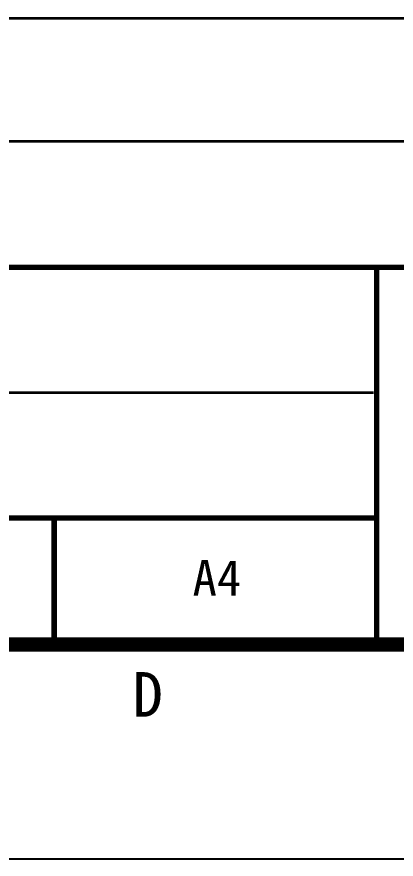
# Model space of a CAD drawing. Header units: millimetres. Extents: x 0 to 297, y 0 to 210.
# Drawn here: x 240.96 to 262.13, y 0 to 47.07 of the extents above; entities that cross this region are included whole.
import ezdxf

# ---------------------------------------------------------------- set-up
doc = ezdxf.new("R2010")
doc.units = ezdxf.units.MM
doc.header["$LTSCALE"] = 16.335
doc.layers.get('0').update_dxf_attribs({"linetype": 'CONTINUOUS'})

msp = doc.modelspace()

# ---------------------------------------------------------------- linework, layer by layer
at = {"color": 9, "linetype": 'CONTINUOUS'}
msp.add_line((297, 0), (0, 0), dxfattribs=at)
at = {"color": 9, "linetype": 'CONTINUOUS', "const_width": 0.15}
for points in [[(207.177, 47), (282.177, 47)], [(207.065, 40.111), (282.065, 40.111)], [(207.041, 26.073), (260.872, 26.073)]]:
    msp.add_lwpolyline(points, dxfattribs=at)
at = {"color": 7, "linetype": 'CONTINUOUS'}
for points, const_width in [([(207.041, 33.073), (282.041, 33.073)], 0.3), ([(261.041, 33.073), (261.041, 12.073)], 0.3), ([(207.041, 19.073), (260.888, 19.073)], 0.3), ([(243.041, 19.073), (243.041, 12.073)], 0.3), ([(282, 12), (15, 12)], 0.8)]:
    msp.add_lwpolyline(points, dxfattribs=dict(at, const_width=const_width))

# ---------------------------------------------------------------- texts
at = {"color": 4, "linetype": 'CONTINUOUS', "insert": (252.126, 16.722), "char_height": 2, "width": 4, "attachment_point": 2, "line_spacing_factor": 0.9}
msp.add_mtext('A4', dxfattribs=at)
at = {"color": 5, "linetype": 'CONTINUOUS', "insert": (248.261, 10.457), "char_height": 2.5, "width": 2.5, "attachment_point": 2, "line_spacing_factor": 0.9}
msp.add_mtext('D', dxfattribs=at)

doc.saveas('drawing.dxf')
